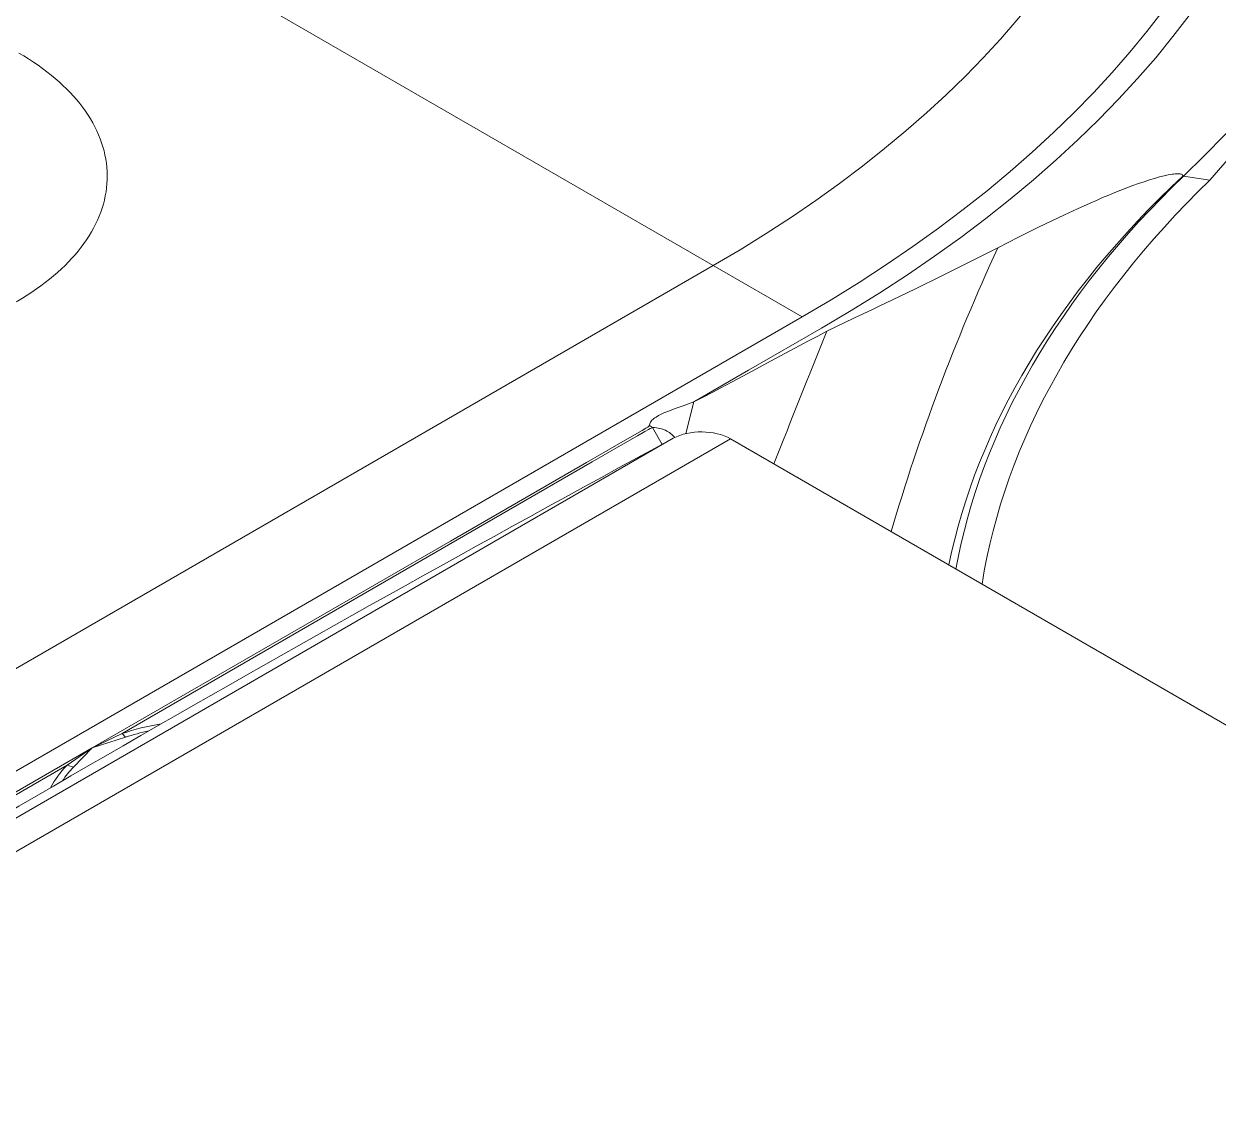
# Model space of a CAD drawing. Header units: millimetres. Extents: x 474.7 to 528.3, y 13.1 to 23.5.
# Drawn here: x 482.65469 to 482.68375, y 14.75406 to 14.78023 of the extents above; entities that cross this region are included whole.
import ezdxf

# ---------------------------------------------------------------- set-up
doc = ezdxf.new("R2010")
doc.units = ezdxf.units.MM
doc.header["$LTSCALE"] = 2.5
doc.layers.add('I-ARQ', color=8, linetype='Continuous')

msp = doc.modelspace()

# ---------------------------------------------------------------- linework, layer by layer
at = {"layer": 'I-ARQ', "lineweight": 5}
for points, knots in [([(482.617705, 14.811354, 10.960895), (482.635199, 14.818617, 10.950624), (482.65913, 14.817765, 10.951829), (482.674945, 14.809316, 10.963777), (482.674945, 14.809316, 10.963777), (482.690761, 14.800869, 10.975724), (482.694089, 14.787159, 10.995112), (482.682905, 14.776526, 11.01015)], [0, 0, 0, 0, 0.5, 0.5, 0.5, 0.5, 1, 1, 1, 1]), ([(482.619452, 14.809951, 10.96288), (482.637355, 14.817383, 10.952369), (482.662141, 14.815636, 10.95484), (482.67642, 14.805935, 10.968559), (482.67642, 14.805935, 10.968559), (482.6907, 14.796234, 10.982278), (482.689688, 14.78183, 11.002649), (482.674096, 14.772828, 11.01538)], [0, 0, 0, 0, 0.5, 0.5, 0.5, 0.5, 1, 1, 1, 1]), ([(482.620268, 14.809813, 10.963075), (482.637964, 14.816967, 10.952958), (482.662195, 14.815125, 10.955563), (482.67608, 14.805571, 10.969074), (482.67608, 14.805571, 10.969074), (482.689966, 14.796016, 10.982586), (482.688901, 14.781919, 11.002523), (482.673625, 14.7731, 11.014995)], [0, 0, 0, 0, 0.5, 0.5, 0.5, 0.5, 1, 1, 1, 1]), ([(482.622022, 14.808366, 10.965121), (482.638419, 14.814994, 10.955748), (482.66087, 14.813288, 10.95816), (482.673737, 14.804435, 10.97068), (482.673737, 14.804435, 10.97068), (482.686603, 14.795583, 10.983199), (482.685615, 14.78252, 11.001672), (482.671462, 14.774349, 11.013229)], [0, 0, 0, 0, 0.5, 0.5, 0.5, 0.5, 1, 1, 1, 1]), ([(482.676659, 14.808869, 10.96441), (482.676659, 14.808869, 10.96441), (482.681054, 14.805895, 10.968616), (482.681054, 14.805895, 10.968616), (482.681054, 14.805895, 10.968616), (482.681054, 14.805895, 10.968616), (482.684654, 14.802584, 10.973298), (482.684654, 14.802584, 10.973298), (482.684654, 14.802584, 10.973298), (482.684654, 14.802584, 10.973298), (482.68738, 14.799007, 10.978357), (482.68738, 14.799007, 10.978357), (482.68738, 14.799007, 10.978357), (482.68738, 14.799007, 10.978357), (482.689174, 14.795239, 10.983686), (482.689174, 14.795239, 10.983686), (482.689174, 14.795239, 10.983686), (482.689174, 14.795239, 10.983686), (482.689996, 14.791363, 10.989167), (482.689996, 14.791363, 10.989167), (482.689996, 14.791363, 10.989167), (482.689996, 14.791363, 10.989167), (482.68983, 14.787461, 10.994686), (482.68983, 14.787461, 10.994686), (482.68983, 14.787461, 10.994686), (482.68983, 14.787461, 10.994686), (482.688679, 14.783617, 11.000122), (482.688679, 14.783617, 11.000122), (482.688679, 14.783617, 11.000122), (482.688679, 14.783617, 11.000122), (482.686568, 14.779912, 11.005361), (482.686568, 14.779912, 11.005361), (482.686568, 14.779912, 11.005361), (482.686568, 14.779912, 11.005361), (482.683543, 14.776427, 11.01029), (482.683543, 14.776427, 11.01029)], [0, 0, 0, 0, 0.111111, 0.111111, 0.111111, 0.111111, 0.222222, 0.222222, 0.222222, 0.222222, 0.333333, 0.333333, 0.333333, 0.333333, 0.444444, 0.444444, 0.444444, 0.444444, 0.555556, 0.555556, 0.555556, 0.555556, 0.666667, 0.666667, 0.666667, 0.666667, 0.777778, 0.777778, 0.777778, 0.777778, 0.888889, 0.888889, 0.888889, 0.888889, 1, 1, 1, 1]), ([(482.644087, 14.773468, 11.014475), (482.644087, 14.773468, 11.014475), (482.644212, 14.773397, 11.014574), (482.644212, 14.773397, 11.014574), (482.644212, 14.773397, 11.014574), (482.644212, 14.773397, 11.014574), (482.64434, 14.773329, 11.014671), (482.64434, 14.773329, 11.014671), (482.64434, 14.773329, 11.014671), (482.64434, 14.773329, 11.014671), (482.64447, 14.773262, 11.014766), (482.64447, 14.773262, 11.014766), (482.64447, 14.773262, 11.014766), (482.64447, 14.773262, 11.014766), (482.644603, 14.773197, 11.014858), (482.644603, 14.773197, 11.014858), (482.644603, 14.773197, 11.014858), (482.644603, 14.773197, 11.014858), (482.644739, 14.773134, 11.014946), (482.644739, 14.773134, 11.014946), (482.644739, 14.773134, 11.014946), (482.644739, 14.773134, 11.014946), (482.644877, 14.773073, 11.015034), (482.644877, 14.773073, 11.015034), (482.644877, 14.773073, 11.015034), (482.644877, 14.773073, 11.015034), (482.645017, 14.773013, 11.015117), (482.645017, 14.773013, 11.015117), (482.645017, 14.773013, 11.015117), (482.645017, 14.773013, 11.015117), (482.64516, 14.772956, 11.015199), (482.64516, 14.772956, 11.015199), (482.64516, 14.772956, 11.015199), (482.64516, 14.772956, 11.015199), (482.645305, 14.772901, 11.015277), (482.645305, 14.772901, 11.015277), (482.645305, 14.772901, 11.015277), (482.645305, 14.772901, 11.015277), (482.645452, 14.772847, 11.015353), (482.645452, 14.772847, 11.015353), (482.645452, 14.772847, 11.015353), (482.645452, 14.772847, 11.015353), (482.645603, 14.772795, 11.015426), (482.645603, 14.772795, 11.015426), (482.645603, 14.772795, 11.015426), (482.645603, 14.772795, 11.015426), (482.645754, 14.772746, 11.015495), (482.645754, 14.772746, 11.015495), (482.645754, 14.772746, 11.015495), (482.645754, 14.772746, 11.015495), (482.645907, 14.772699, 11.015562), (482.645907, 14.772699, 11.015562), (482.645907, 14.772699, 11.015562), (482.645907, 14.772699, 11.015562), (482.646063, 14.772654, 11.015625), (482.646063, 14.772654, 11.015625), (482.646063, 14.772654, 11.015625), (482.646063, 14.772654, 11.015625), (482.64622, 14.772611, 11.015687), (482.64622, 14.772611, 11.015687), (482.64622, 14.772611, 11.015687), (482.64622, 14.772611, 11.015687), (482.646378, 14.77257, 11.015744), (482.646378, 14.77257, 11.015744), (482.646378, 14.77257, 11.015744), (482.646378, 14.77257, 11.015744), (482.646539, 14.772532, 11.015798), (482.646539, 14.772532, 11.015798), (482.646539, 14.772532, 11.015798), (482.646539, 14.772532, 11.015798), (482.646701, 14.772496, 11.01585), (482.646701, 14.772496, 11.01585), (482.646701, 14.772496, 11.01585), (482.646701, 14.772496, 11.01585), (482.646865, 14.772461, 11.015899), (482.646865, 14.772461, 11.015899), (482.646865, 14.772461, 11.015899), (482.646865, 14.772461, 11.015899), (482.647028, 14.772429, 11.015944), (482.647028, 14.772429, 11.015944), (482.647028, 14.772429, 11.015944), (482.647028, 14.772429, 11.015944), (482.647195, 14.7724, 11.015985), (482.647195, 14.7724, 11.015985), (482.647195, 14.7724, 11.015985), (482.647195, 14.7724, 11.015985), (482.647362, 14.772372, 11.016024), (482.647362, 14.772372, 11.016024), (482.647362, 14.772372, 11.016024), (482.647362, 14.772372, 11.016024), (482.64753, 14.772347, 11.01606), (482.64753, 14.772347, 11.01606), (482.64753, 14.772347, 11.01606), (482.64753, 14.772347, 11.01606), (482.6477, 14.772324, 11.016092), (482.6477, 14.772324, 11.016092), (482.6477, 14.772324, 11.016092), (482.6477, 14.772324, 11.016092), (482.647869, 14.772304, 11.016121), (482.647869, 14.772304, 11.016121), (482.647869, 14.772304, 11.016121), (482.647869, 14.772304, 11.016121), (482.64804, 14.772286, 11.016146), (482.64804, 14.772286, 11.016146), (482.64804, 14.772286, 11.016146), (482.64804, 14.772286, 11.016146), (482.64821, 14.77227, 11.016168), (482.64821, 14.77227, 11.016168), (482.64821, 14.77227, 11.016168), (482.64821, 14.77227, 11.016168), (482.648383, 14.772257, 11.016187), (482.648383, 14.772257, 11.016187), (482.648383, 14.772257, 11.016187), (482.648383, 14.772257, 11.016187), (482.648555, 14.772246, 11.016203), (482.648555, 14.772246, 11.016203), (482.648555, 14.772246, 11.016203), (482.648555, 14.772246, 11.016203), (482.648727, 14.772237, 11.016215), (482.648727, 14.772237, 11.016215), (482.648727, 14.772237, 11.016215), (482.648727, 14.772237, 11.016215), (482.648901, 14.772231, 11.016224), (482.648901, 14.772231, 11.016224), (482.648901, 14.772231, 11.016224), (482.648901, 14.772231, 11.016224), (482.649074, 14.772227, 11.016229), (482.649074, 14.772227, 11.016229), (482.649074, 14.772227, 11.016229), (482.649074, 14.772227, 11.016229), (482.649247, 14.772225, 11.016232), (482.649247, 14.772225, 11.016232), (482.649247, 14.772225, 11.016232), (482.649247, 14.772225, 11.016232), (482.64942, 14.772226, 11.016231), (482.64942, 14.772226, 11.016231), (482.64942, 14.772226, 11.016231), (482.64942, 14.772226, 11.016231), (482.649593, 14.772229, 11.016227), (482.649593, 14.772229, 11.016227), (482.649593, 14.772229, 11.016227), (482.649593, 14.772229, 11.016227), (482.649766, 14.772234, 11.016219), (482.649766, 14.772234, 11.016219), (482.649766, 14.772234, 11.016219), (482.649766, 14.772234, 11.016219), (482.649939, 14.772242, 11.016208), (482.649939, 14.772242, 11.016208), (482.649939, 14.772242, 11.016208), (482.649939, 14.772242, 11.016208), (482.650111, 14.772252, 11.016193), (482.650111, 14.772252, 11.016193), (482.650111, 14.772252, 11.016193), (482.650111, 14.772252, 11.016193), (482.650282, 14.772265, 11.016175), (482.650282, 14.772265, 11.016175), (482.650282, 14.772265, 11.016175), (482.650282, 14.772265, 11.016175), (482.650454, 14.77228, 11.016155), (482.650454, 14.77228, 11.016155), (482.650454, 14.77228, 11.016155), (482.650454, 14.77228, 11.016155), (482.650624, 14.772297, 11.01613), (482.650624, 14.772297, 11.01613), (482.650624, 14.772297, 11.01613), (482.650624, 14.772297, 11.01613), (482.650794, 14.772316, 11.016104), (482.650794, 14.772316, 11.016104), (482.650794, 14.772316, 11.016104), (482.650794, 14.772316, 11.016104), (482.650962, 14.772338, 11.016073), (482.650962, 14.772338, 11.016073), (482.650962, 14.772338, 11.016073), (482.650962, 14.772338, 11.016073), (482.65113, 14.772362, 11.016039), (482.65113, 14.772362, 11.016039), (482.65113, 14.772362, 11.016039), (482.65113, 14.772362, 11.016039), (482.651296, 14.772388, 11.016002), (482.651296, 14.772388, 11.016002), (482.651296, 14.772388, 11.016002), (482.651296, 14.772388, 11.016002), (482.651462, 14.772417, 11.015962), (482.651462, 14.772417, 11.015962), (482.651462, 14.772417, 11.015962), (482.651462, 14.772417, 11.015962), (482.651626, 14.772447, 11.015918), (482.651626, 14.772447, 11.015918), (482.651626, 14.772447, 11.015918), (482.651626, 14.772447, 11.015918), (482.65179, 14.77248, 11.015872), (482.65179, 14.77248, 11.015872), (482.65179, 14.77248, 11.015872), (482.65179, 14.77248, 11.015872), (482.651951, 14.772515, 11.015823), (482.651951, 14.772515, 11.015823), (482.651951, 14.772515, 11.015823), (482.651951, 14.772515, 11.015823), (482.652112, 14.772552, 11.01577), (482.652112, 14.772552, 11.01577), (482.652112, 14.772552, 11.01577), (482.652112, 14.772552, 11.01577), (482.652271, 14.772591, 11.015715), (482.652271, 14.772591, 11.015715), (482.652271, 14.772591, 11.015715), (482.652271, 14.772591, 11.015715), (482.652428, 14.772632, 11.015656), (482.652428, 14.772632, 11.015656), (482.652428, 14.772632, 11.015656), (482.652428, 14.772632, 11.015656), (482.652583, 14.772676, 11.015595), (482.652583, 14.772676, 11.015595), (482.652583, 14.772676, 11.015595), (482.652583, 14.772676, 11.015595), (482.652736, 14.772721, 11.01553), (482.652736, 14.772721, 11.01553), (482.652736, 14.772721, 11.01553), (482.652736, 14.772721, 11.01553), (482.652888, 14.772769, 11.015463), (482.652888, 14.772769, 11.015463), (482.652888, 14.772769, 11.015463), (482.652888, 14.772769, 11.015463), (482.653038, 14.772819, 11.015393), (482.653038, 14.772819, 11.015393), (482.653038, 14.772819, 11.015393), (482.653038, 14.772819, 11.015393), (482.653185, 14.77287, 11.01532), (482.653185, 14.77287, 11.01532), (482.653185, 14.77287, 11.01532), (482.653185, 14.77287, 11.01532), (482.653332, 14.772924, 11.015244), (482.653332, 14.772924, 11.015244), (482.653332, 14.772924, 11.015244), (482.653332, 14.772924, 11.015244), (482.653475, 14.772979, 11.015166), (482.653475, 14.772979, 11.015166), (482.653475, 14.772979, 11.015166), (482.653475, 14.772979, 11.015166), (482.653616, 14.773036, 11.015086), (482.653616, 14.773036, 11.015086), (482.653616, 14.773036, 11.015086), (482.653616, 14.773036, 11.015086), (482.653755, 14.773095, 11.015002), (482.653755, 14.773095, 11.015002), (482.653755, 14.773095, 11.015002), (482.653755, 14.773095, 11.015002), (482.653891, 14.773157, 11.014915), (482.653891, 14.773157, 11.014915), (482.653891, 14.773157, 11.014915), (482.653891, 14.773157, 11.014915), (482.654025, 14.773219, 11.014826), (482.654025, 14.773219, 11.014826), (482.654025, 14.773219, 11.014826), (482.654025, 14.773219, 11.014826), (482.654156, 14.773283, 11.014736), (482.654156, 14.773283, 11.014736), (482.654156, 14.773283, 11.014736), (482.654156, 14.773283, 11.014736), (482.654285, 14.77335, 11.014642), (482.654285, 14.77335, 11.014642), (482.654285, 14.77335, 11.014642), (482.654285, 14.77335, 11.014642), (482.654411, 14.773418, 11.014545), (482.654411, 14.773418, 11.014545), (482.654411, 14.773418, 11.014545), (482.654411, 14.773418, 11.014545), (482.654535, 14.773487, 11.014447), (482.654535, 14.773487, 11.014447), (482.654535, 14.773487, 11.014447), (482.654535, 14.773487, 11.014447), (482.654655, 14.773559, 11.014346), (482.654655, 14.773559, 11.014346), (482.654655, 14.773559, 11.014346), (482.654655, 14.773559, 11.014346), (482.654773, 14.773631, 11.014243), (482.654773, 14.773631, 11.014243), (482.654773, 14.773631, 11.014243), (482.654773, 14.773631, 11.014243), (482.654888, 14.773706, 11.014138), (482.654888, 14.773706, 11.014138), (482.654888, 14.773706, 11.014138), (482.654888, 14.773706, 11.014138), (482.654999, 14.773782, 11.014031), (482.654999, 14.773782, 11.014031), (482.654999, 14.773782, 11.014031), (482.654999, 14.773782, 11.014031), (482.655109, 14.773859, 11.013921), (482.655109, 14.773859, 11.013921), (482.655109, 14.773859, 11.013921), (482.655109, 14.773859, 11.013921), (482.655214, 14.773938, 11.01381), (482.655214, 14.773938, 11.01381), (482.655214, 14.773938, 11.01381), (482.655214, 14.773938, 11.01381), (482.655317, 14.774018, 11.013697), (482.655317, 14.774018, 11.013697), (482.655317, 14.774018, 11.013697), (482.655317, 14.774018, 11.013697), (482.655416, 14.774099, 11.013582), (482.655416, 14.774099, 11.013582), (482.655416, 14.774099, 11.013582), (482.655416, 14.774099, 11.013582), (482.655512, 14.774182, 11.013464), (482.655512, 14.774182, 11.013464), (482.655512, 14.774182, 11.013464), (482.655512, 14.774182, 11.013464), (482.655604, 14.774267, 11.013345), (482.655604, 14.774267, 11.013345), (482.655604, 14.774267, 11.013345), (482.655604, 14.774267, 11.013345), (482.655693, 14.774352, 11.013225), (482.655693, 14.774352, 11.013225), (482.655693, 14.774352, 11.013225), (482.655693, 14.774352, 11.013225), (482.655779, 14.774438, 11.013102), (482.655779, 14.774438, 11.013102), (482.655779, 14.774438, 11.013102), (482.655779, 14.774438, 11.013102), (482.655862, 14.774526, 11.012978), (482.655862, 14.774526, 11.012978), (482.655862, 14.774526, 11.012978), (482.655862, 14.774526, 11.012978), (482.655941, 14.774615, 11.012853), (482.655941, 14.774615, 11.012853), (482.655941, 14.774615, 11.012853), (482.655941, 14.774615, 11.012853), (482.656016, 14.774704, 11.012726), (482.656016, 14.774704, 11.012726), (482.656016, 14.774704, 11.012726), (482.656016, 14.774704, 11.012726), (482.656088, 14.774794, 11.012599), (482.656088, 14.774794, 11.012599), (482.656088, 14.774794, 11.012599), (482.656088, 14.774794, 11.012599), (482.656155, 14.774886, 11.012469), (482.656155, 14.774886, 11.012469), (482.656155, 14.774886, 11.012469), (482.656155, 14.774886, 11.012469), (482.65622, 14.774979, 11.012338), (482.65622, 14.774979, 11.012338), (482.65622, 14.774979, 11.012338), (482.65622, 14.774979, 11.012338), (482.65628, 14.775072, 11.012206), (482.65628, 14.775072, 11.012206), (482.65628, 14.775072, 11.012206), (482.65628, 14.775072, 11.012206), (482.656337, 14.775167, 11.012072), (482.656337, 14.775167, 11.012072), (482.656337, 14.775167, 11.012072), (482.656337, 14.775167, 11.012072), (482.65639, 14.775262, 11.011938), (482.65639, 14.775262, 11.011938), (482.65639, 14.775262, 11.011938), (482.65639, 14.775262, 11.011938), (482.656439, 14.775357, 11.011802), (482.656439, 14.775357, 11.011802), (482.656439, 14.775357, 11.011802), (482.656439, 14.775357, 11.011802), (482.656484, 14.775453, 11.011667), (482.656484, 14.775453, 11.011667), (482.656484, 14.775453, 11.011667), (482.656484, 14.775453, 11.011667), (482.656526, 14.77555, 11.01153), (482.656526, 14.77555, 11.01153), (482.656526, 14.77555, 11.01153), (482.656526, 14.77555, 11.01153), (482.656563, 14.775648, 11.011392), (482.656563, 14.775648, 11.011392), (482.656563, 14.775648, 11.011392), (482.656563, 14.775648, 11.011392), (482.656597, 14.775745, 11.011254), (482.656597, 14.775745, 11.011254), (482.656597, 14.775745, 11.011254), (482.656597, 14.775745, 11.011254), (482.656626, 14.775844, 11.011114), (482.656626, 14.775844, 11.011114), (482.656626, 14.775844, 11.011114), (482.656626, 14.775844, 11.011114), (482.656652, 14.775943, 11.010975), (482.656652, 14.775943, 11.010975), (482.656652, 14.775943, 11.010975), (482.656652, 14.775943, 11.010975), (482.656674, 14.776042, 11.010835), (482.656674, 14.776042, 11.010835), (482.656674, 14.776042, 11.010835), (482.656674, 14.776042, 11.010835), (482.656691, 14.776142, 11.010693), (482.656691, 14.776142, 11.010693), (482.656691, 14.776142, 11.010693), (482.656691, 14.776142, 11.010693), (482.656705, 14.776241, 11.010553), (482.656705, 14.776241, 11.010553), (482.656705, 14.776241, 11.010553), (482.656705, 14.776241, 11.010553), (482.656714, 14.776341, 11.010411), (482.656714, 14.776341, 11.010411), (482.656714, 14.776341, 11.010411), (482.656714, 14.776341, 11.010411), (482.656719, 14.776441, 11.010271), (482.656719, 14.776441, 11.010271), (482.656719, 14.776441, 11.010271), (482.656719, 14.776441, 11.010271), (482.656721, 14.77654, 11.010129), (482.656721, 14.77654, 11.010129), (482.656721, 14.77654, 11.010129), (482.656721, 14.77654, 11.010129), (482.656718, 14.77664, 11.009988), (482.656718, 14.77664, 11.009988), (482.656718, 14.77664, 11.009988), (482.656718, 14.77664, 11.009988), (482.656712, 14.77674, 11.009847), (482.656712, 14.77674, 11.009847), (482.656712, 14.77674, 11.009847), (482.656712, 14.77674, 11.009847), (482.656701, 14.77684, 11.009705), (482.656701, 14.77684, 11.009705), (482.656701, 14.77684, 11.009705), (482.656701, 14.77684, 11.009705), (482.656685, 14.77694, 11.009564), (482.656685, 14.77694, 11.009564), (482.656685, 14.77694, 11.009564), (482.656685, 14.77694, 11.009564), (482.656666, 14.777039, 11.009424), (482.656666, 14.777039, 11.009424), (482.656666, 14.777039, 11.009424), (482.656666, 14.777039, 11.009424), (482.656643, 14.777139, 11.009283), (482.656643, 14.777139, 11.009283), (482.656643, 14.777139, 11.009283), (482.656643, 14.777139, 11.009283), (482.656616, 14.777237, 11.009144), (482.656616, 14.777237, 11.009144), (482.656616, 14.777237, 11.009144), (482.656616, 14.777237, 11.009144), (482.656584, 14.777336, 11.009004), (482.656584, 14.777336, 11.009004), (482.656584, 14.777336, 11.009004), (482.656584, 14.777336, 11.009004), (482.656549, 14.777434, 11.008866), (482.656549, 14.777434, 11.008866), (482.656549, 14.777434, 11.008866), (482.656549, 14.777434, 11.008866), (482.656509, 14.777531, 11.008728), (482.656509, 14.777531, 11.008728), (482.656509, 14.777531, 11.008728), (482.656509, 14.777531, 11.008728), (482.656466, 14.777629, 11.00859), (482.656466, 14.777629, 11.00859), (482.656466, 14.777629, 11.00859), (482.656466, 14.777629, 11.00859), (482.656419, 14.777725, 11.008454), (482.656419, 14.777725, 11.008454), (482.656419, 14.777725, 11.008454), (482.656419, 14.777725, 11.008454), (482.656367, 14.777821, 11.008319), (482.656367, 14.777821, 11.008319), (482.656367, 14.777821, 11.008319), (482.656367, 14.777821, 11.008319), (482.656312, 14.777916, 11.008184), (482.656312, 14.777916, 11.008184), (482.656312, 14.777916, 11.008184), (482.656312, 14.777916, 11.008184), (482.656253, 14.77801, 11.008051), (482.656253, 14.77801, 11.008051), (482.656253, 14.77801, 11.008051), (482.656253, 14.77801, 11.008051), (482.65619, 14.778104, 11.007918), (482.65619, 14.778104, 11.007918), (482.65619, 14.778104, 11.007918), (482.65619, 14.778104, 11.007918), (482.656123, 14.778197, 11.007787), (482.656123, 14.778197, 11.007787), (482.656123, 14.778197, 11.007787), (482.656123, 14.778197, 11.007787), (482.656053, 14.778288, 11.007658), (482.656053, 14.778288, 11.007658), (482.656053, 14.778288, 11.007658), (482.656053, 14.778288, 11.007658), (482.655978, 14.778379, 11.00753), (482.655978, 14.778379, 11.00753), (482.655978, 14.778379, 11.00753), (482.655978, 14.778379, 11.00753), (482.655899, 14.778469, 11.007402), (482.655899, 14.778469, 11.007402), (482.655899, 14.778469, 11.007402), (482.655899, 14.778469, 11.007402), (482.655818, 14.778557, 11.007277), (482.655818, 14.778557, 11.007277), (482.655818, 14.778557, 11.007277), (482.655818, 14.778557, 11.007277), (482.655733, 14.778645, 11.007153), (482.655733, 14.778645, 11.007153), (482.655733, 14.778645, 11.007153), (482.655733, 14.778645, 11.007153), (482.655643, 14.778731, 11.007031), (482.655643, 14.778731, 11.007031), (482.655643, 14.778731, 11.007031), (482.655643, 14.778731, 11.007031), (482.655551, 14.778816, 11.006911), (482.655551, 14.778816, 11.006911), (482.655551, 14.778816, 11.006911), (482.655551, 14.778816, 11.006911), (482.655455, 14.7789, 11.006793), (482.655455, 14.7789, 11.006793), (482.655455, 14.7789, 11.006793), (482.655455, 14.7789, 11.006793), (482.655356, 14.778982, 11.006676), (482.655356, 14.778982, 11.006676), (482.655356, 14.778982, 11.006676), (482.655356, 14.778982, 11.006676), (482.655253, 14.779064, 11.006561), (482.655253, 14.779064, 11.006561), (482.655253, 14.779064, 11.006561), (482.655253, 14.779064, 11.006561), (482.655146, 14.779143, 11.006448), (482.655146, 14.779143, 11.006448), (482.655146, 14.779143, 11.006448), (482.655146, 14.779143, 11.006448), (482.655037, 14.779222, 11.006337), (482.655037, 14.779222, 11.006337), (482.655037, 14.779222, 11.006337), (482.655037, 14.779222, 11.006337), (482.654925, 14.779298, 11.006229), (482.654925, 14.779298, 11.006229), (482.654925, 14.779298, 11.006229), (482.654925, 14.779298, 11.006229), (482.654809, 14.779374, 11.006123), (482.654809, 14.779374, 11.006123), (482.654809, 14.779374, 11.006123), (482.654809, 14.779374, 11.006123), (482.65469, 14.779447, 11.006019), (482.65469, 14.779447, 11.006019), (482.65469, 14.779447, 11.006019), (482.65469, 14.779447, 11.006019), (482.654568, 14.779519, 11.005917), (482.654568, 14.779519, 11.005917)], [0, 0, 0, 0, 0.007463, 0.007463, 0.007463, 0.007463, 0.014925, 0.014925, 0.014925, 0.014925, 0.022388, 0.022388, 0.022388, 0.022388, 0.029851, 0.029851, 0.029851, 0.029851, 0.037313, 0.037313, 0.037313, 0.037313, 0.044776, 0.044776, 0.044776, 0.044776, 0.052239, 0.052239, 0.052239, 0.052239, 0.059701, 0.059701, 0.059701, 0.059701, 0.067164, 0.067164, 0.067164, 0.067164, 0.074627, 0.074627, 0.074627, 0.074627, 0.08209, 0.08209, 0.08209, 0.08209, 0.089552, 0.089552, 0.089552, 0.089552, 0.097015, 0.097015, 0.097015, 0.097015, 0.104478, 0.104478, 0.104478, 0.104478, 0.11194, 0.11194, 0.11194, 0.11194, 0.119403, 0.119403, 0.119403, 0.119403, 0.126866, 0.126866, 0.126866, 0.126866, 0.134328, 0.134328, 0.134328, 0.134328, 0.141791, 0.141791, 0.141791, 0.141791, 0.149254, 0.149254, 0.149254, 0.149254, 0.156716, 0.156716, 0.156716, 0.156716, 0.164179, 0.164179, 0.164179, 0.164179, 0.171642, 0.171642, 0.171642, 0.171642, 0.179104, 0.179104, 0.179104, 0.179104, 0.186567, 0.186567, 0.186567, 0.186567, 0.19403, 0.19403, 0.19403, 0.19403, 0.201493, 0.201493, 0.201493, 0.201493, 0.208955, 0.208955, 0.208955, 0.208955, 0.216418, 0.216418, 0.216418, 0.216418, 0.223881, 0.223881, 0.223881, 0.223881, 0.231343, 0.231343, 0.231343, 0.231343, 0.238806, 0.238806, 0.238806, 0.238806, 0.246269, 0.246269, 0.246269, 0.246269, 0.253731, 0.253731, 0.253731, 0.253731, 0.261194, 0.261194, 0.261194, 0.261194, 0.268657, 0.268657, 0.268657, 0.268657, 0.276119, 0.276119, 0.276119, 0.276119, 0.283582, 0.283582, 0.283582, 0.283582, 0.291045, 0.291045, 0.291045, 0.291045, 0.298507, 0.298507, 0.298507, 0.298507, 0.30597, 0.30597, 0.30597, 0.30597, 0.313433, 0.313433, 0.313433, 0.313433, 0.320896, 0.320896, 0.320896, 0.320896, 0.328358, 0.328358, 0.328358, 0.328358, 0.335821, 0.335821, 0.335821, 0.335821, 0.343284, 0.343284, 0.343284, 0.343284, 0.350746, 0.350746, 0.350746, 0.350746, 0.358209, 0.358209, 0.358209, 0.358209, 0.365672, 0.365672, 0.365672, 0.365672, 0.373134, 0.373134, 0.373134, 0.373134, 0.380597, 0.380597, 0.380597, 0.380597, 0.38806, 0.38806, 0.38806, 0.38806, 0.395522, 0.395522, 0.395522, 0.395522, 0.402985, 0.402985, 0.402985, 0.402985, 0.410448, 0.410448, 0.410448, 0.410448, 0.41791, 0.41791, 0.41791, 0.41791, 0.425373, 0.425373, 0.425373, 0.425373, 0.432836, 0.432836, 0.432836, 0.432836, 0.440299, 0.440299, 0.440299, 0.440299, 0.447761, 0.447761, 0.447761, 0.447761, 0.455224, 0.455224, 0.455224, 0.455224, 0.462687, 0.462687, 0.462687, 0.462687, 0.470149, 0.470149, 0.470149, 0.470149, 0.477612, 0.477612, 0.477612, 0.477612, 0.485075, 0.485075, 0.485075, 0.485075, 0.492537, 0.492537, 0.492537, 0.492537, 0.5, 0.5, 0.5, 0.5, 0.507463, 0.507463, 0.507463, 0.507463, 0.514925, 0.514925, 0.514925, 0.514925, 0.522388, 0.522388, 0.522388, 0.522388, 0.529851, 0.529851, 0.529851, 0.529851, 0.537313, 0.537313, 0.537313, 0.537313, 0.544776, 0.544776, 0.544776, 0.544776, 0.552239, 0.552239, 0.552239, 0.552239, 0.559701, 0.559701, 0.559701, 0.559701, 0.567164, 0.567164, 0.567164, 0.567164, 0.574627, 0.574627, 0.574627, 0.574627, 0.58209, 0.58209, 0.58209, 0.58209, 0.589552, 0.589552, 0.589552, 0.589552, 0.597015, 0.597015, 0.597015, 0.597015, 0.604478, 0.604478, 0.604478, 0.604478, 0.61194, 0.61194, 0.61194, 0.61194, 0.619403, 0.619403, 0.619403, 0.619403, 0.626866, 0.626866, 0.626866, 0.626866, 0.634328, 0.634328, 0.634328, 0.634328, 0.641791, 0.641791, 0.641791, 0.641791, 0.649254, 0.649254, 0.649254, 0.649254, 0.656716, 0.656716, 0.656716, 0.656716, 0.664179, 0.664179, 0.664179, 0.664179, 0.671642, 0.671642, 0.671642, 0.671642, 0.679104, 0.679104, 0.679104, 0.679104, 0.686567, 0.686567, 0.686567, 0.686567, 0.69403, 0.69403, 0.69403, 0.69403, 0.701493, 0.701493, 0.701493, 0.701493, 0.708955, 0.708955, 0.708955, 0.708955, 0.716418, 0.716418, 0.716418, 0.716418, 0.723881, 0.723881, 0.723881, 0.723881, 0.731343, 0.731343, 0.731343, 0.731343, 0.738806, 0.738806, 0.738806, 0.738806, 0.746269, 0.746269, 0.746269, 0.746269, 0.753731, 0.753731, 0.753731, 0.753731, 0.761194, 0.761194, 0.761194, 0.761194, 0.768657, 0.768657, 0.768657, 0.768657, 0.776119, 0.776119, 0.776119, 0.776119, 0.783582, 0.783582, 0.783582, 0.783582, 0.791045, 0.791045, 0.791045, 0.791045, 0.798507, 0.798507, 0.798507, 0.798507, 0.80597, 0.80597, 0.80597, 0.80597, 0.813433, 0.813433, 0.813433, 0.813433, 0.820896, 0.820896, 0.820896, 0.820896, 0.828358, 0.828358, 0.828358, 0.828358, 0.835821, 0.835821, 0.835821, 0.835821, 0.843284, 0.843284, 0.843284, 0.843284, 0.850746, 0.850746, 0.850746, 0.850746, 0.858209, 0.858209, 0.858209, 0.858209, 0.865672, 0.865672, 0.865672, 0.865672, 0.873134, 0.873134, 0.873134, 0.873134, 0.880597, 0.880597, 0.880597, 0.880597, 0.88806, 0.88806, 0.88806, 0.88806, 0.895522, 0.895522, 0.895522, 0.895522, 0.902985, 0.902985, 0.902985, 0.902985, 0.910448, 0.910448, 0.910448, 0.910448, 0.91791, 0.91791, 0.91791, 0.91791, 0.925373, 0.925373, 0.925373, 0.925373, 0.932836, 0.932836, 0.932836, 0.932836, 0.940299, 0.940299, 0.940299, 0.940299, 0.947761, 0.947761, 0.947761, 0.947761, 0.955224, 0.955224, 0.955224, 0.955224, 0.962687, 0.962687, 0.962687, 0.962687, 0.970149, 0.970149, 0.970149, 0.970149, 0.977612, 0.977612, 0.977612, 0.977612, 0.985075, 0.985075, 0.985075, 0.985075, 0.992537, 0.992537, 0.992537, 0.992537, 1, 1, 1, 1]), ([(482.678388, 14.774785, 11.012612), (482.678388, 14.774785, 11.012612), (482.678889, 14.775038, 11.012254), (482.678889, 14.775038, 11.012254), (482.678889, 14.775038, 11.012254), (482.678889, 14.775038, 11.012254), (482.679377, 14.77528, 11.011912), (482.679377, 14.77528, 11.011912), (482.679377, 14.77528, 11.011912), (482.679377, 14.77528, 11.011912), (482.679697, 14.775435, 11.011693), (482.679697, 14.775435, 11.011693), (482.679697, 14.775435, 11.011693), (482.679697, 14.775435, 11.011693), (482.680012, 14.775585, 11.011481), (482.680012, 14.775585, 11.011481), (482.680012, 14.775585, 11.011481), (482.680012, 14.775585, 11.011481), (482.680323, 14.77573, 11.011275), (482.680323, 14.77573, 11.011275), (482.680323, 14.77573, 11.011275), (482.680323, 14.77573, 11.011275), (482.680632, 14.775869, 11.011078), (482.680632, 14.775869, 11.011078), (482.680632, 14.775869, 11.011078), (482.680632, 14.775869, 11.011078), (482.680784, 14.775936, 11.010985), (482.680784, 14.775936, 11.010985), (482.680784, 14.775936, 11.010985), (482.680784, 14.775936, 11.010985), (482.680936, 14.776002, 11.010891), (482.680936, 14.776002, 11.010891), (482.680936, 14.776002, 11.010891), (482.680936, 14.776002, 11.010891), (482.681087, 14.776065, 11.010802), (482.681087, 14.776065, 11.010802), (482.681087, 14.776065, 11.010802), (482.681087, 14.776065, 11.010802), (482.681236, 14.776126, 11.010716), (482.681236, 14.776126, 11.010716), (482.681236, 14.776126, 11.010716), (482.681236, 14.776126, 11.010716), (482.681383, 14.776184, 11.010633), (482.681383, 14.776184, 11.010633), (482.681383, 14.776184, 11.010633), (482.681383, 14.776184, 11.010633), (482.681528, 14.776241, 11.010553), (482.681528, 14.776241, 11.010553), (482.681528, 14.776241, 11.010553), (482.681528, 14.776241, 11.010553), (482.68167, 14.776294, 11.010478), (482.68167, 14.776294, 11.010478), (482.68167, 14.776294, 11.010478), (482.68167, 14.776294, 11.010478), (482.68181, 14.776343, 11.010408), (482.68181, 14.776343, 11.010408), (482.68181, 14.776343, 11.010408), (482.68181, 14.776343, 11.010408), (482.681945, 14.77639, 11.010343), (482.681945, 14.77639, 11.010343), (482.681945, 14.77639, 11.010343), (482.681945, 14.77639, 11.010343), (482.682077, 14.776432, 11.010283), (482.682077, 14.776432, 11.010283), (482.682077, 14.776432, 11.010283), (482.682077, 14.776432, 11.010283), (482.682202, 14.77647, 11.010229), (482.682202, 14.77647, 11.010229), (482.682202, 14.77647, 11.010229), (482.682202, 14.77647, 11.010229), (482.68232, 14.776504, 11.010181), (482.68232, 14.776504, 11.010181), (482.68232, 14.776504, 11.010181), (482.68232, 14.776504, 11.010181), (482.682431, 14.776531, 11.010142), (482.682431, 14.776531, 11.010142), (482.682431, 14.776531, 11.010142), (482.682431, 14.776531, 11.010142), (482.682534, 14.776554, 11.01011), (482.682534, 14.776554, 11.01011), (482.682534, 14.776554, 11.01011), (482.682534, 14.776554, 11.01011), (482.682579, 14.776563, 11.010098), (482.682579, 14.776563, 11.010098), (482.682579, 14.776563, 11.010098), (482.682579, 14.776563, 11.010098), (482.682625, 14.77657, 11.010087), (482.682625, 14.77657, 11.010087), (482.682625, 14.77657, 11.010087), (482.682625, 14.77657, 11.010087), (482.682664, 14.776576, 11.010079), (482.682664, 14.776576, 11.010079), (482.682664, 14.776576, 11.010079), (482.682664, 14.776576, 11.010079), (482.682704, 14.77658, 11.010073), (482.682704, 14.77658, 11.010073), (482.682704, 14.77658, 11.010073), (482.682704, 14.77658, 11.010073), (482.682738, 14.776583, 11.01007), (482.682738, 14.776583, 11.01007), (482.682738, 14.776583, 11.01007), (482.682738, 14.776583, 11.01007), (482.682771, 14.776584, 11.010068), (482.682771, 14.776584, 11.010068), (482.682771, 14.776584, 11.010068), (482.682771, 14.776584, 11.010068), (482.682797, 14.776582, 11.01007), (482.682797, 14.776582, 11.01007), (482.682797, 14.776582, 11.01007), (482.682797, 14.776582, 11.01007), (482.682823, 14.77658, 11.010073), (482.682823, 14.77658, 11.010073), (482.682823, 14.77658, 11.010073), (482.682823, 14.77658, 11.010073), (482.682842, 14.776576, 11.010079), (482.682842, 14.776576, 11.010079), (482.682842, 14.776576, 11.010079), (482.682842, 14.776576, 11.010079), (482.682859, 14.77657, 11.010088), (482.682859, 14.77657, 11.010088), (482.682859, 14.77657, 11.010088), (482.682859, 14.77657, 11.010088), (482.682872, 14.776561, 11.0101), (482.682872, 14.776561, 11.0101), (482.682872, 14.776561, 11.0101), (482.682872, 14.776561, 11.0101), (482.68288, 14.776552, 11.010113), (482.68288, 14.776552, 11.010113), (482.68288, 14.776552, 11.010113), (482.68288, 14.776552, 11.010113), (482.682885, 14.77654, 11.010129), (482.682885, 14.77654, 11.010129), (482.682885, 14.77654, 11.010129), (482.682885, 14.77654, 11.010129), (482.682885, 14.776528, 11.010147), (482.682885, 14.776528, 11.010147)], [0, 0, 0, 0, 0.029412, 0.029412, 0.029412, 0.029412, 0.058824, 0.058824, 0.058824, 0.058824, 0.088235, 0.088235, 0.088235, 0.088235, 0.117647, 0.117647, 0.117647, 0.117647, 0.147059, 0.147059, 0.147059, 0.147059, 0.176471, 0.176471, 0.176471, 0.176471, 0.205882, 0.205882, 0.205882, 0.205882, 0.235294, 0.235294, 0.235294, 0.235294, 0.264706, 0.264706, 0.264706, 0.264706, 0.294118, 0.294118, 0.294118, 0.294118, 0.323529, 0.323529, 0.323529, 0.323529, 0.352941, 0.352941, 0.352941, 0.352941, 0.382353, 0.382353, 0.382353, 0.382353, 0.411765, 0.411765, 0.411765, 0.411765, 0.441176, 0.441176, 0.441176, 0.441176, 0.470588, 0.470588, 0.470588, 0.470588, 0.5, 0.5, 0.5, 0.5, 0.529412, 0.529412, 0.529412, 0.529412, 0.558824, 0.558824, 0.558824, 0.558824, 0.588235, 0.588235, 0.588235, 0.588235, 0.617647, 0.617647, 0.617647, 0.617647, 0.647059, 0.647059, 0.647059, 0.647059, 0.676471, 0.676471, 0.676471, 0.676471, 0.705882, 0.705882, 0.705882, 0.705882, 0.735294, 0.735294, 0.735294, 0.735294, 0.764706, 0.764706, 0.764706, 0.764706, 0.794118, 0.794118, 0.794118, 0.794118, 0.823529, 0.823529, 0.823529, 0.823529, 0.852941, 0.852941, 0.852941, 0.852941, 0.882353, 0.882353, 0.882353, 0.882353, 0.911765, 0.911765, 0.911765, 0.911765, 0.941176, 0.941176, 0.941176, 0.941176, 0.970588, 0.970588, 0.970588, 0.970588, 1, 1, 1, 1]), ([(482.682885, 14.776528, 11.010147), (482.682885, 14.776528, 11.010147), (482.682885, 14.776524, 11.010153), (482.682885, 14.776524, 11.010153), (482.682885, 14.776524, 11.010153), (482.682885, 14.776524, 11.010153), (482.682886, 14.776522, 11.010155), (482.682886, 14.776522, 11.010155), (482.682886, 14.776522, 11.010155), (482.682886, 14.776522, 11.010155), (482.682887, 14.776521, 11.010157), (482.682887, 14.776521, 11.010157), (482.682887, 14.776521, 11.010157), (482.682887, 14.776521, 11.010157), (482.682888, 14.77652, 11.010158), (482.682888, 14.77652, 11.010158), (482.682888, 14.77652, 11.010158), (482.682888, 14.77652, 11.010158), (482.68289, 14.77652, 11.010158), (482.68289, 14.77652, 11.010158), (482.68289, 14.77652, 11.010158), (482.68289, 14.77652, 11.010158), (482.682893, 14.77652, 11.010158), (482.682893, 14.77652, 11.010158), (482.682893, 14.77652, 11.010158), (482.682893, 14.77652, 11.010158), (482.682898, 14.776523, 11.010154), (482.682898, 14.776523, 11.010154), (482.682898, 14.776523, 11.010154), (482.682898, 14.776523, 11.010154), (482.682905, 14.776526, 11.01015), (482.682905, 14.776526, 11.01015)], [0, 0, 0, 0, 0.125, 0.125, 0.125, 0.125, 0.25, 0.25, 0.25, 0.25, 0.375, 0.375, 0.375, 0.375, 0.5, 0.5, 0.5, 0.5, 0.625, 0.625, 0.625, 0.625, 0.75, 0.75, 0.75, 0.75, 0.875, 0.875, 0.875, 0.875, 1, 1, 1, 1]), ([(482.674229, 14.772751, 11.015489), (482.674229, 14.772751, 11.015489), (482.674446, 14.77286, 11.015334), (482.674446, 14.77286, 11.015334), (482.674446, 14.77286, 11.015334), (482.674446, 14.77286, 11.015334), (482.674665, 14.772967, 11.015183), (482.674665, 14.772967, 11.015183), (482.674665, 14.772967, 11.015183), (482.674665, 14.772967, 11.015183), (482.674886, 14.773074, 11.015032), (482.674886, 14.773074, 11.015032), (482.674886, 14.773074, 11.015032), (482.674886, 14.773074, 11.015032), (482.675111, 14.77318, 11.014882), (482.675111, 14.77318, 11.014882), (482.675111, 14.77318, 11.014882), (482.675111, 14.77318, 11.014882), (482.675337, 14.773285, 11.014733), (482.675337, 14.773285, 11.014733), (482.675337, 14.773285, 11.014733), (482.675337, 14.773285, 11.014733), (482.675499, 14.773362, 11.014624), (482.675499, 14.773362, 11.014624), (482.675499, 14.773362, 11.014624), (482.675499, 14.773362, 11.014624), (482.675822, 14.773516, 11.014407), (482.675822, 14.773516, 11.014407), (482.675822, 14.773516, 11.014407), (482.675822, 14.773516, 11.014407), (482.676382, 14.773786, 11.014024), (482.676382, 14.773786, 11.014024), (482.676382, 14.773786, 11.014024), (482.676382, 14.773786, 11.014024), (482.677011, 14.774094, 11.013589), (482.677011, 14.774094, 11.013589), (482.677011, 14.774094, 11.013589), (482.677011, 14.774094, 11.013589), (482.677689, 14.774432, 11.013111), (482.677689, 14.774432, 11.013111), (482.677689, 14.774432, 11.013111), (482.677689, 14.774432, 11.013111), (482.678388, 14.774785, 11.012612), (482.678388, 14.774785, 11.012612)], [0, 0, 0, 0, 0.090909, 0.090909, 0.090909, 0.090909, 0.181818, 0.181818, 0.181818, 0.181818, 0.272727, 0.272727, 0.272727, 0.272727, 0.363636, 0.363636, 0.363636, 0.363636, 0.454545, 0.454545, 0.454545, 0.454545, 0.545455, 0.545455, 0.545455, 0.545455, 0.636364, 0.636364, 0.636364, 0.636364, 0.727273, 0.727273, 0.727273, 0.727273, 0.818182, 0.818182, 0.818182, 0.818182, 0.909091, 0.909091, 0.909091, 0.909091, 1, 1, 1, 1]), ([(482.670991, 14.771035, 11.017915), (482.670991, 14.771035, 11.017915), (482.671233, 14.771158, 11.017741), (482.671233, 14.771158, 11.017741), (482.671233, 14.771158, 11.017741), (482.671233, 14.771158, 11.017741), (482.671473, 14.771283, 11.017565), (482.671473, 14.771283, 11.017565), (482.671473, 14.771283, 11.017565), (482.671473, 14.771283, 11.017565), (482.671631, 14.771366, 11.017447), (482.671631, 14.771366, 11.017447), (482.671631, 14.771366, 11.017447), (482.671631, 14.771366, 11.017447), (482.671943, 14.771534, 11.01721), (482.671943, 14.771534, 11.01721), (482.671943, 14.771534, 11.01721), (482.671943, 14.771534, 11.01721), (482.672409, 14.771785, 11.016855), (482.672409, 14.771785, 11.016855), (482.672409, 14.771785, 11.016855), (482.672409, 14.771785, 11.016855), (482.672869, 14.772034, 11.016503), (482.672869, 14.772034, 11.016503), (482.672869, 14.772034, 11.016503), (482.672869, 14.772034, 11.016503), (482.673327, 14.77228, 11.016154), (482.673327, 14.77228, 11.016154), (482.673327, 14.77228, 11.016154), (482.673327, 14.77228, 11.016154), (482.673782, 14.77252, 11.015815), (482.673782, 14.77252, 11.015815), (482.673782, 14.77252, 11.015815), (482.673782, 14.77252, 11.015815), (482.674005, 14.772636, 11.015651), (482.674005, 14.772636, 11.015651), (482.674005, 14.772636, 11.015651), (482.674005, 14.772636, 11.015651), (482.674229, 14.772751, 11.015489), (482.674229, 14.772751, 11.015489)], [0, 0, 0, 0, 0.1, 0.1, 0.1, 0.1, 0.2, 0.2, 0.2, 0.2, 0.3, 0.3, 0.3, 0.3, 0.4, 0.4, 0.4, 0.4, 0.5, 0.5, 0.5, 0.5, 0.6, 0.6, 0.6, 0.6, 0.7, 0.7, 0.7, 0.7, 0.8, 0.8, 0.8, 0.8, 0.9, 0.9, 0.9, 0.9, 1, 1, 1, 1]), ([(482.669915, 14.770457, 11.018733), (482.669915, 14.770457, 11.018733), (482.669916, 14.770479, 11.018702), (482.669916, 14.770479, 11.018702), (482.669916, 14.770479, 11.018702), (482.669916, 14.770479, 11.018702), (482.669919, 14.770502, 11.01867), (482.669919, 14.770502, 11.01867), (482.669919, 14.770502, 11.01867), (482.669919, 14.770502, 11.01867), (482.669926, 14.770524, 11.018638), (482.669926, 14.770524, 11.018638), (482.669926, 14.770524, 11.018638), (482.669926, 14.770524, 11.018638), (482.669938, 14.770545, 11.018608), (482.669938, 14.770545, 11.018608), (482.669938, 14.770545, 11.018608), (482.669938, 14.770545, 11.018608), (482.669954, 14.770567, 11.018577), (482.669954, 14.770567, 11.018577), (482.669954, 14.770567, 11.018577), (482.669954, 14.770567, 11.018577), (482.669972, 14.770588, 11.018547), (482.669972, 14.770588, 11.018547), (482.669972, 14.770588, 11.018547), (482.669972, 14.770588, 11.018547), (482.669994, 14.770609, 11.018517), (482.669994, 14.770609, 11.018517), (482.669994, 14.770609, 11.018517), (482.669994, 14.770609, 11.018517), (482.670018, 14.770629, 11.01849), (482.670018, 14.770629, 11.01849), (482.670018, 14.770629, 11.01849), (482.670018, 14.770629, 11.01849), (482.670044, 14.770648, 11.018462), (482.670044, 14.770648, 11.018462), (482.670044, 14.770648, 11.018462), (482.670044, 14.770648, 11.018462), (482.670073, 14.770667, 11.018435), (482.670073, 14.770667, 11.018435), (482.670073, 14.770667, 11.018435), (482.670073, 14.770667, 11.018435), (482.670133, 14.770702, 11.018386), (482.670133, 14.770702, 11.018386), (482.670133, 14.770702, 11.018386), (482.670133, 14.770702, 11.018386), (482.670199, 14.770735, 11.01834), (482.670199, 14.770735, 11.01834), (482.670199, 14.770735, 11.01834), (482.670199, 14.770735, 11.01834), (482.670265, 14.770765, 11.018298), (482.670265, 14.770765, 11.018298), (482.670265, 14.770765, 11.018298), (482.670265, 14.770765, 11.018298), (482.670332, 14.770793, 11.018257), (482.670332, 14.770793, 11.018257), (482.670332, 14.770793, 11.018257), (482.670332, 14.770793, 11.018257), (482.670399, 14.77082, 11.01822), (482.670399, 14.77082, 11.01822), (482.670399, 14.77082, 11.01822), (482.670399, 14.77082, 11.01822), (482.670534, 14.770871, 11.018147), (482.670534, 14.770871, 11.018147), (482.670534, 14.770871, 11.018147), (482.670534, 14.770871, 11.018147), (482.670732, 14.770943, 11.018046), (482.670732, 14.770943, 11.018046), (482.670732, 14.770943, 11.018046), (482.670732, 14.770943, 11.018046), (482.670991, 14.771035, 11.017915), (482.670991, 14.771035, 11.017915)], [0, 0, 0, 0, 0.055556, 0.055556, 0.055556, 0.055556, 0.111111, 0.111111, 0.111111, 0.111111, 0.166667, 0.166667, 0.166667, 0.166667, 0.222222, 0.222222, 0.222222, 0.222222, 0.277778, 0.277778, 0.277778, 0.277778, 0.333333, 0.333333, 0.333333, 0.333333, 0.388889, 0.388889, 0.388889, 0.388889, 0.444444, 0.444444, 0.444444, 0.444444, 0.5, 0.5, 0.5, 0.5, 0.555556, 0.555556, 0.555556, 0.555556, 0.611111, 0.611111, 0.611111, 0.611111, 0.666667, 0.666667, 0.666667, 0.666667, 0.722222, 0.722222, 0.722222, 0.722222, 0.777778, 0.777778, 0.777778, 0.777778, 0.833333, 0.833333, 0.833333, 0.833333, 0.888889, 0.888889, 0.888889, 0.888889, 0.944444, 0.944444, 0.944444, 0.944444, 1, 1, 1, 1]), ([(482.656356, 14.76262, 11.029816), (482.656356, 14.76262, 11.029816), (482.665072, 14.767652, 11.0227), (482.665072, 14.767652, 11.0227), (482.665072, 14.767652, 11.0227), (482.665072, 14.767652, 11.0227), (482.668382, 14.769563, 11.019997), (482.668382, 14.769563, 11.019997), (482.668382, 14.769563, 11.019997), (482.668382, 14.769563, 11.019997), (482.669165, 14.770015, 11.019358), (482.669165, 14.770015, 11.019358), (482.669165, 14.770015, 11.019358), (482.669165, 14.770015, 11.019358), (482.669546, 14.770235, 11.019047), (482.669546, 14.770235, 11.019047), (482.669546, 14.770235, 11.019047), (482.669546, 14.770235, 11.019047), (482.669733, 14.770343, 11.018894), (482.669733, 14.770343, 11.018894), (482.669733, 14.770343, 11.018894), (482.669733, 14.770343, 11.018894), (482.669826, 14.770397, 11.018818), (482.669826, 14.770397, 11.018818), (482.669826, 14.770397, 11.018818), (482.669826, 14.770397, 11.018818), (482.669871, 14.770423, 11.018781), (482.669871, 14.770423, 11.018781), (482.669871, 14.770423, 11.018781), (482.669871, 14.770423, 11.018781), (482.669887, 14.770434, 11.018765), (482.669887, 14.770434, 11.018765), (482.669887, 14.770434, 11.018765), (482.669887, 14.770434, 11.018765), (482.669915, 14.770457, 11.018733), (482.669915, 14.770457, 11.018733)], [0, 0, 0, 0, 0.111111, 0.111111, 0.111111, 0.111111, 0.222222, 0.222222, 0.222222, 0.222222, 0.333333, 0.333333, 0.333333, 0.333333, 0.444444, 0.444444, 0.444444, 0.444444, 0.555556, 0.555556, 0.555556, 0.555556, 0.666667, 0.666667, 0.666667, 0.666667, 0.777778, 0.777778, 0.777778, 0.777778, 0.888889, 0.888889, 0.888889, 0.888889, 1, 1, 1, 1]), ([(482.657081, 14.762971, 11.02932), (482.657081, 14.762971, 11.02932), (482.665387, 14.767766, 11.022538), (482.665387, 14.767766, 11.022538), (482.665387, 14.767766, 11.022538), (482.665387, 14.767766, 11.022538), (482.668521, 14.769575, 11.01998), (482.668521, 14.769575, 11.01998), (482.668521, 14.769575, 11.01998), (482.668521, 14.769575, 11.01998), (482.669262, 14.770003, 11.019375), (482.669262, 14.770003, 11.019375), (482.669262, 14.770003, 11.019375), (482.669262, 14.770003, 11.019375), (482.669623, 14.770212, 11.01908), (482.669623, 14.770212, 11.01908), (482.669623, 14.770212, 11.01908), (482.669623, 14.770212, 11.01908), (482.669801, 14.770314, 11.018934), (482.669801, 14.770314, 11.018934), (482.669801, 14.770314, 11.018934), (482.669801, 14.770314, 11.018934), (482.669889, 14.770365, 11.018863), (482.669889, 14.770365, 11.018863), (482.669889, 14.770365, 11.018863), (482.669889, 14.770365, 11.018863), (482.669933, 14.77039, 11.018827), (482.669933, 14.77039, 11.018827), (482.669933, 14.77039, 11.018827), (482.669933, 14.77039, 11.018827), (482.669951, 14.770399, 11.018815), (482.669951, 14.770399, 11.018815), (482.669951, 14.770399, 11.018815), (482.669951, 14.770399, 11.018815), (482.669989, 14.770414, 11.018793), (482.669989, 14.770414, 11.018793)], [0, 0, 0, 0, 0.111111, 0.111111, 0.111111, 0.111111, 0.222222, 0.222222, 0.222222, 0.222222, 0.333333, 0.333333, 0.333333, 0.333333, 0.444444, 0.444444, 0.444444, 0.444444, 0.555556, 0.555556, 0.555556, 0.555556, 0.666667, 0.666667, 0.666667, 0.666667, 0.777778, 0.777778, 0.777778, 0.777778, 0.888889, 0.888889, 0.888889, 0.888889, 1, 1, 1, 1]), ([(482.669989, 14.770414, 11.018793), (482.669989, 14.770414, 11.018793), (482.670005, 14.770414, 11.018794), (482.670005, 14.770414, 11.018794), (482.670005, 14.770414, 11.018794), (482.670005, 14.770414, 11.018794), (482.670037, 14.77041, 11.0188), (482.670037, 14.77041, 11.0188), (482.670037, 14.77041, 11.0188), (482.670037, 14.77041, 11.0188), (482.670081, 14.770405, 11.018807), (482.670081, 14.770405, 11.018807), (482.670081, 14.770405, 11.018807), (482.670081, 14.770405, 11.018807), (482.670122, 14.770399, 11.018815), (482.670122, 14.770399, 11.018815), (482.670122, 14.770399, 11.018815), (482.670122, 14.770399, 11.018815), (482.670162, 14.770392, 11.018825), (482.670162, 14.770392, 11.018825), (482.670162, 14.770392, 11.018825), (482.670162, 14.770392, 11.018825), (482.670199, 14.770382, 11.018838), (482.670199, 14.770382, 11.018838), (482.670199, 14.770382, 11.018838), (482.670199, 14.770382, 11.018838), (482.670236, 14.770372, 11.018853), (482.670236, 14.770372, 11.018853), (482.670236, 14.770372, 11.018853), (482.670236, 14.770372, 11.018853), (482.67027, 14.770359, 11.018871), (482.67027, 14.770359, 11.018871), (482.67027, 14.770359, 11.018871), (482.67027, 14.770359, 11.018871), (482.670304, 14.770344, 11.018893), (482.670304, 14.770344, 11.018893), (482.670304, 14.770344, 11.018893), (482.670304, 14.770344, 11.018893), (482.670337, 14.770327, 11.018916), (482.670337, 14.770327, 11.018916), (482.670337, 14.770327, 11.018916), (482.670337, 14.770327, 11.018916), (482.670369, 14.770308, 11.018943), (482.670369, 14.770308, 11.018943), (482.670369, 14.770308, 11.018943), (482.670369, 14.770308, 11.018943), (482.670399, 14.770288, 11.018971), (482.670399, 14.770288, 11.018971), (482.670399, 14.770288, 11.018971), (482.670399, 14.770288, 11.018971), (482.670427, 14.770267, 11.019002), (482.670427, 14.770267, 11.019002), (482.670427, 14.770267, 11.019002), (482.670427, 14.770267, 11.019002), (482.670454, 14.770244, 11.019033), (482.670454, 14.770244, 11.019033), (482.670454, 14.770244, 11.019033), (482.670454, 14.770244, 11.019033), (482.670508, 14.770196, 11.019102), (482.670508, 14.770196, 11.019102), (482.670508, 14.770196, 11.019102), (482.670508, 14.770196, 11.019102), (482.670532, 14.770171, 11.019137), (482.670532, 14.770171, 11.019137)], [0, 0, 0, 0, 0.0625, 0.0625, 0.0625, 0.0625, 0.125, 0.125, 0.125, 0.125, 0.1875, 0.1875, 0.1875, 0.1875, 0.25, 0.25, 0.25, 0.25, 0.3125, 0.3125, 0.3125, 0.3125, 0.375, 0.375, 0.375, 0.375, 0.4375, 0.4375, 0.4375, 0.4375, 0.5, 0.5, 0.5, 0.5, 0.5625, 0.5625, 0.5625, 0.5625, 0.625, 0.625, 0.625, 0.625, 0.6875, 0.6875, 0.6875, 0.6875, 0.75, 0.75, 0.75, 0.75, 0.8125, 0.8125, 0.8125, 0.8125, 0.875, 0.875, 0.875, 0.875, 0.9375, 0.9375, 0.9375, 0.9375, 1, 1, 1, 1]), ([(482.642782, 14.754791, 11.040887), (482.642782, 14.754791, 11.040887), (482.642815, 14.754804, 11.040869), (482.642815, 14.754804, 11.040869), (482.642815, 14.754804, 11.040869), (482.642815, 14.754804, 11.040869), (482.642831, 14.754811, 11.040859), (482.642831, 14.754811, 11.040859), (482.642831, 14.754811, 11.040859), (482.642831, 14.754811, 11.040859), (482.642868, 14.754833, 11.040829), (482.642868, 14.754833, 11.040829), (482.642868, 14.754833, 11.040829), (482.642868, 14.754833, 11.040829), (482.642943, 14.754876, 11.040768), (482.642943, 14.754876, 11.040768), (482.642943, 14.754876, 11.040768), (482.642943, 14.754876, 11.040768), (482.643092, 14.754962, 11.040646), (482.643092, 14.754962, 11.040646), (482.643092, 14.754962, 11.040646), (482.643092, 14.754962, 11.040646), (482.643397, 14.755138, 11.040397), (482.643397, 14.755138, 11.040397), (482.643397, 14.755138, 11.040397), (482.643397, 14.755138, 11.040397), (482.644018, 14.755497, 11.03989), (482.644018, 14.755497, 11.03989), (482.644018, 14.755497, 11.03989), (482.644018, 14.755497, 11.03989), (482.646607, 14.756991, 11.037776), (482.646607, 14.756991, 11.037776), (482.646607, 14.756991, 11.037776), (482.646607, 14.756991, 11.037776), (482.656356, 14.76262, 11.029816), (482.656356, 14.76262, 11.029816)], [0, 0, 0, 0, 0.111111, 0.111111, 0.111111, 0.111111, 0.222222, 0.222222, 0.222222, 0.222222, 0.333333, 0.333333, 0.333333, 0.333333, 0.444444, 0.444444, 0.444444, 0.444444, 0.555556, 0.555556, 0.555556, 0.555556, 0.666667, 0.666667, 0.666667, 0.666667, 0.777778, 0.777778, 0.777778, 0.777778, 0.888889, 0.888889, 0.888889, 0.888889, 1, 1, 1, 1]), ([(482.642855, 14.754749, 11.040947), (482.642855, 14.754749, 11.040947), (482.642877, 14.754768, 11.040921), (482.642877, 14.754768, 11.040921), (482.642877, 14.754768, 11.040921), (482.642877, 14.754768, 11.040921), (482.642888, 14.754776, 11.040909), (482.642888, 14.754776, 11.040909), (482.642888, 14.754776, 11.040909), (482.642888, 14.754776, 11.040909), (482.642924, 14.754797, 11.04088), (482.642924, 14.754797, 11.04088), (482.642924, 14.754797, 11.04088), (482.642924, 14.754797, 11.04088), (482.642995, 14.754838, 11.040822), (482.642995, 14.754838, 11.040822), (482.642995, 14.754838, 11.040822), (482.642995, 14.754838, 11.040822), (482.643138, 14.75492, 11.040705), (482.643138, 14.75492, 11.040705), (482.643138, 14.75492, 11.040705), (482.643138, 14.75492, 11.040705), (482.643428, 14.755087, 11.040469), (482.643428, 14.755087, 11.040469), (482.643428, 14.755087, 11.040469), (482.643428, 14.755087, 11.040469), (482.644021, 14.75543, 11.039984), (482.644021, 14.75543, 11.039984), (482.644021, 14.75543, 11.039984), (482.644021, 14.75543, 11.039984), (482.646488, 14.756854, 11.03797), (482.646488, 14.756854, 11.03797), (482.646488, 14.756854, 11.03797), (482.646488, 14.756854, 11.03797), (482.655748, 14.7622, 11.030409), (482.655748, 14.7622, 11.030409)], [0, 0, 0, 0, 0.111111, 0.111111, 0.111111, 0.111111, 0.222222, 0.222222, 0.222222, 0.222222, 0.333333, 0.333333, 0.333333, 0.333333, 0.444444, 0.444444, 0.444444, 0.444444, 0.555556, 0.555556, 0.555556, 0.555556, 0.666667, 0.666667, 0.666667, 0.666667, 0.777778, 0.777778, 0.777778, 0.777778, 0.888889, 0.888889, 0.888889, 0.888889, 1, 1, 1, 1])]:
    msp.add_open_spline(points, degree=3, knots=knots, dxfattribs=at)
for points in [[(482.649524, 14.787015, 10.995317), (482.649524, 14.787015, 10.995317), (482.671462, 14.774349, 11.013229), (482.671462, 14.774349, 11.013229)], [(482.677196, 14.76707, 11.023523), (482.677879, 14.770424, 11.01878), (482.679821, 14.773651, 11.014215), (482.682885, 14.776528, 11.010147)], [(482.677368, 14.766971, 11.023662), (482.677981, 14.770352, 11.018882), (482.679871, 14.773614, 11.014268), (482.682904, 14.776526, 11.010149)], [(482.678003, 14.766605, 11.02418), (482.678554, 14.770077, 11.01927), (482.680448, 14.773433, 11.014524), (482.683542, 14.776427, 11.010289)], [(482.682901, 14.776531, 11.010143), (482.682901, 14.776531, 11.010143), (482.682885, 14.776521, 11.010156), (482.682885, 14.776521, 11.010156)], [(482.682901, 14.776521, 11.010157), (482.682901, 14.776521, 11.010157), (482.682885, 14.77653, 11.010143), (482.682885, 14.77653, 11.010143)], [(482.682905, 14.776526, 11.01015), (482.682905, 14.776526, 11.01015), (482.683542, 14.776427, 11.010289), (482.683542, 14.776427, 11.010289)], [(482.675791, 14.767882, 11.022375), (482.676474, 14.770204, 11.01909), (482.67734, 14.772508, 11.015832), (482.678388, 14.774785, 11.012612)], [(482.671462, 14.774349, 11.013229), (482.671462, 14.774349, 11.013229), (482.653751, 14.764124, 11.027689), (482.653751, 14.764124, 11.027689)], [(482.671462, 14.774349, 11.013229), (482.671462, 14.774349, 11.013229), (482.673625, 14.7731, 11.014995), (482.673625, 14.7731, 11.014995)], [(482.673625, 14.7731, 11.014995), (482.673625, 14.7731, 11.014995), (482.655914, 14.762875, 11.029456), (482.655914, 14.762875, 11.029456)], [(482.672325, 14.771805, 11.016826), (482.672325, 14.771805, 11.016826), (482.674096, 14.772828, 11.01538), (482.674096, 14.772828, 11.01538)], [(482.67294, 14.769528, 11.020047), (482.673363, 14.770603, 11.018526), (482.673792, 14.771678, 11.017006), (482.674229, 14.772751, 11.015489)], [(482.670991, 14.771035, 11.017915), (482.670991, 14.771035, 11.017915), (482.672325, 14.771805, 11.016826), (482.672325, 14.771805, 11.016826)], [(482.670795, 14.770263, 11.019007), (482.670795, 14.770263, 11.019007), (482.670991, 14.771035, 11.017915), (482.670991, 14.771035, 11.017915)], [(482.669915, 14.770457, 11.018733), (482.669915, 14.770457, 11.018733), (482.669989, 14.770414, 11.018793), (482.669989, 14.770414, 11.018793)], [(482.669989, 14.770414, 11.018793), (482.669989, 14.770414, 11.018793), (482.670217, 14.770002, 11.019377), (482.670217, 14.770002, 11.019377)], [(482.670491, 14.77015, 11.019167), (482.670886, 14.770363, 11.018865), (482.671503, 14.770358, 11.018873), (482.671885, 14.770137, 11.019185)], [(482.644976, 14.755419, 11.039999), (482.644976, 14.755419, 11.039999), (482.670491, 14.77015, 11.019167), (482.670491, 14.77015, 11.019167)], [(482.645082, 14.754663, 11.041069), (482.645082, 14.754663, 11.041069), (482.671885, 14.770137, 11.019185), (482.671885, 14.770137, 11.019185)], [(482.656685, 14.76243, 11.030085), (482.661215, 14.765045, 11.026386), (482.665818, 14.767619, 11.022746), (482.670491, 14.77015, 11.019167)], [(482.671885, 14.770137, 11.019185), (482.671885, 14.770137, 11.019185), (482.695723, 14.756375, 11.038648), (482.695723, 14.756375, 11.038648)], [(482.656356, 14.76262, 11.029816), (482.656356, 14.76262, 11.029816), (482.657081, 14.762971, 11.02932), (482.657081, 14.762971, 11.02932)], [(482.657081, 14.762971, 11.02932), (482.657383, 14.763071, 11.029178), (482.657704, 14.76315, 11.029066), (482.658036, 14.763207, 11.028985)], [(482.657081, 14.762971, 11.02932), (482.657081, 14.762971, 11.02932), (482.657168, 14.762884, 11.029442), (482.657168, 14.762884, 11.029442)], [(482.657168, 14.762884, 11.029442), (482.657349, 14.762943, 11.029359), (482.657538, 14.762993, 11.029288), (482.657732, 14.763035, 11.02923)], [(482.638204, 14.752649, 11.043916), (482.638204, 14.752649, 11.043916), (482.655914, 14.762875, 11.029456), (482.655914, 14.762875, 11.029456)], [(482.656356, 14.76262, 11.029816), (482.656356, 14.76262, 11.029816), (482.657168, 14.762884, 11.029442), (482.657168, 14.762884, 11.029442)], [(482.643313, 14.754459, 11.041358), (482.647697, 14.757157, 11.037542), (482.652154, 14.759814, 11.033784), (482.656685, 14.76243, 11.030085)], [(482.655748, 14.7622, 11.030409), (482.655748, 14.7622, 11.030409), (482.656356, 14.76262, 11.029816), (482.656356, 14.76262, 11.029816)], [(482.655897, 14.76215, 11.03048), (482.655897, 14.76215, 11.03048), (482.656356, 14.76262, 11.029816), (482.656356, 14.76262, 11.029816)], [(482.655339, 14.76165, 11.031187), (482.655438, 14.761842, 11.030916), (482.655574, 14.762027, 11.030655), (482.655748, 14.7622, 11.030409)], [(482.655634, 14.761822, 11.030945), (482.655707, 14.761935, 11.030784), (482.655795, 14.762045, 11.030629), (482.655897, 14.76215, 11.03048)], [(482.655748, 14.7622, 11.030409), (482.655748, 14.7622, 11.030409), (482.655897, 14.76215, 11.03048), (482.655897, 14.76215, 11.03048)], [(482.695723, 14.756375, 11.038648), (482.695723, 14.756375, 11.038648), (482.66892, 14.7409, 11.060533), (482.66892, 14.7409, 11.060533)], [(482.694951, 14.755674, 11.039639), (482.694951, 14.755674, 11.039639), (482.681669, 14.748005, 11.050484), (482.681669, 14.748005, 11.050484)]]:
    msp.add_open_spline(points, degree=3, dxfattribs=at)

doc.saveas('drawing.dxf')
